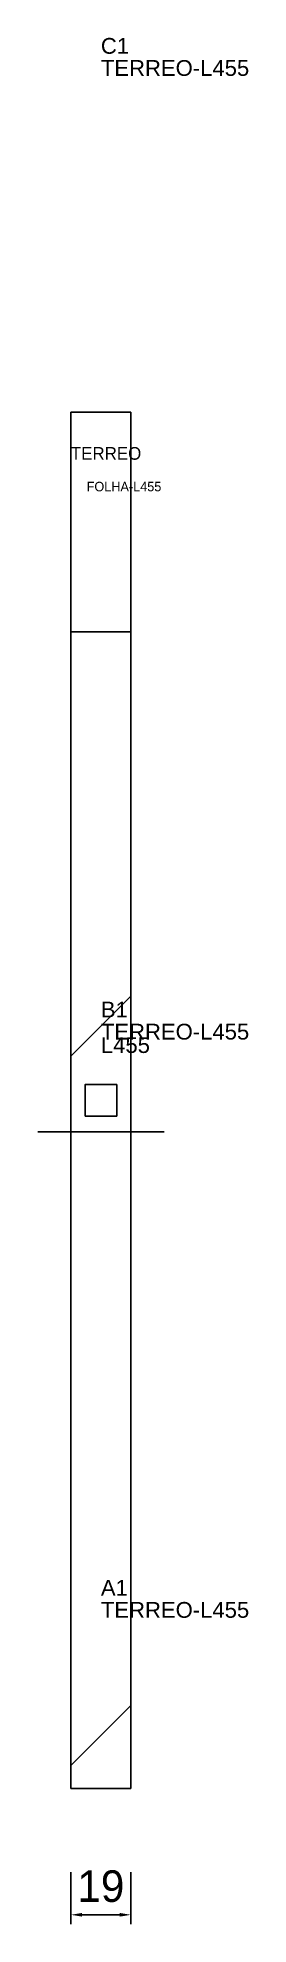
# Model space of a CAD drawing. Header units: metres. Extents: x 212 to 278, y -277 to 320.
import ezdxf

# ---------------------------------------------------------------- set-up
doc = ezdxf.new("R2010")
doc.units = ezdxf.units.M
for name, color, linetype in [('3', 3, 'CONTINUOUS'), ('AUX00', 7, 'CONTINUOUS'), ('COTA', 241, 'CONTINUOUS'), ('FOLHA', 255, 'CONTINUOUS'), ('Hachura', 251, 'CONTINUOUS'), ('NOMENCLATURA', 7, 'CONTINUOUS'), ('Nível', 160, 'CONTINUOUS'), ('Painéis', 200, 'CONTINUOUS'), ('Pilares', 5, 'CONTINUOUS'), ('SARR_2.2x7', 40, 'CONTINUOUS')]:
    doc.layers.add(name, color=color, linetype=linetype)
doc.styles.add('ARIAL', font='Arial.ttf')
doc.styles.add('STR_STANDARD', font='arial.ttf')
doc.dimstyles.new('EZ DXF', dxfattribs={"dimtxt": 10, "dimasz": 3.5, "dimexe": 3, "dimexo": 1.5, "dimgap": 1, "dimtad": 1, "dimdec": 1, "dimdsep": 46, "dimcen": 2.5, "dimazin": 3, "dimtfac": 1, "dimtmove": 0, "dimatfit": 3})

msp = doc.modelspace()

# ---------------------------------------------------------------- hatches: boundary and pattern name
at = {"layer": 'Hachura'}
h = msp.add_hatch(dxfattribs=at)
h.set_pattern_fill('ANSI31', scale=50)
h.paths.add_polyline_path([(222.2, 201.5), (241.2, 201.5), (241.2, -234.02), (222.2, -234.02)])
h = msp.add_hatch(dxfattribs=at)
h.set_pattern_fill('ANSI31', scale=50)
h.paths.add_polyline_path([(222.2, 201.5), (241.2, 201.5), (241.2, -234.02), (222.2, -234.02)])

# ---------------------------------------------------------------- linework, layer by layer
at = {"layer": '3'}
msp.add_lwpolyline([(222.2, 131.98), (241.2, 131.98)], close=True, dxfattribs=at)
msp.add_lwpolyline([(222.2, 131.98), (241.2, 131.98)], close=True, dxfattribs=at)
at = {"layer": 'Painéis', "color": 200}
for p, q in [((222.2, 201.5), (241.2, 201.5)), ((222.2, -234.02), (222.2, 201.5)), ((222.2, 201.5), (241.2, 201.5)), ((222.2, -234.02), (222.2, 201.5)), ((241.2, 201.5), (241.2, -234.02)), ((241.2, 201.5), (241.2, -234.02)), ((241.2, -234.02), (222.2, -234.02)), ((241.2, -234.02), (222.2, -234.02))]:
    msp.add_line(p, q, dxfattribs=at)
at = {"layer": 'Pilares'}
msp.add_lwpolyline([(226.7, -21.26), (236.7, -21.26), (236.7, -11.26), (226.7, -11.26)], close=True, dxfattribs=at)
msp.add_lwpolyline([(226.7, -21.26), (236.7, -21.26), (236.7, -11.26), (226.7, -11.26)], close=True, dxfattribs=at)
at = {"layer": 'SARR_2.2x7'}
msp.add_line((211.7, -26.26), (251.7, -26.26), dxfattribs=at)
msp.add_line((211.7, -26.26), (251.7, -26.26), dxfattribs=at)

# ---------------------------------------------------------------- texts
at = {"layer": '3', "style": 'STR_STANDARD'}
for s, p in [('C1', (231.7, 314.98)), ('C1', (231.7, 314.98)), ('B1', (231.7, 9.98)), ('B1', (231.7, 9.98)), ('A1', (231.7, -173.02)), ('A1', (231.7, -173.02))]:
    msp.add_text(s, height=5, dxfattribs=at).set_placement(p)
at = {"layer": 'AUX00', "style": 'STR_STANDARD'}
for p in [(231.7, 307.98), (231.7, 307.98), (231.7, 2.98), (231.7, 2.98), (231.7, -180.02), (231.7, -180.02)]:
    msp.add_text('TERREO-L455', height=5, dxfattribs=at).set_placement(p)
at = {"layer": 'FOLHA'}
msp.add_text('FOLHA-L455', height=3, dxfattribs=at).set_placement((227.2, 176.5))
msp.add_text('FOLHA-L455', height=3, dxfattribs=at).set_placement((227.2, 176.5))
at = {"layer": 'NOMENCLATURA', "insert": (231.7, 3.74), "char_height": 5, "attachment_point": 1, "style": 'ARIAL'}
msp.add_mtext('L455', dxfattribs=at)
msp.add_mtext('L455', dxfattribs=at)
at = {"layer": 'Nível'}
msp.add_text('TERREO', height=4, dxfattribs=at).set_placement((222.2, 186.5))
msp.add_text('TERREO', height=4, dxfattribs=at).set_placement((222.2, 186.5))

# ---------------------------------------------------------------- dimensions: what is measured, and where the dimension line sits
at = {"layer": 'COTA'}
msp.add_linear_dim(base=(222.2, -274.02), p1=(222.2, -259.02), p2=(241.2, -259.02), dimstyle='EZ DXF', dxfattribs=at).render()
msp.add_linear_dim(base=(222.2, -274.02), p1=(222.2, -259.02), p2=(241.2, -259.02), dimstyle='EZ DXF', dxfattribs=at).render()

doc.saveas('drawing.dxf')
